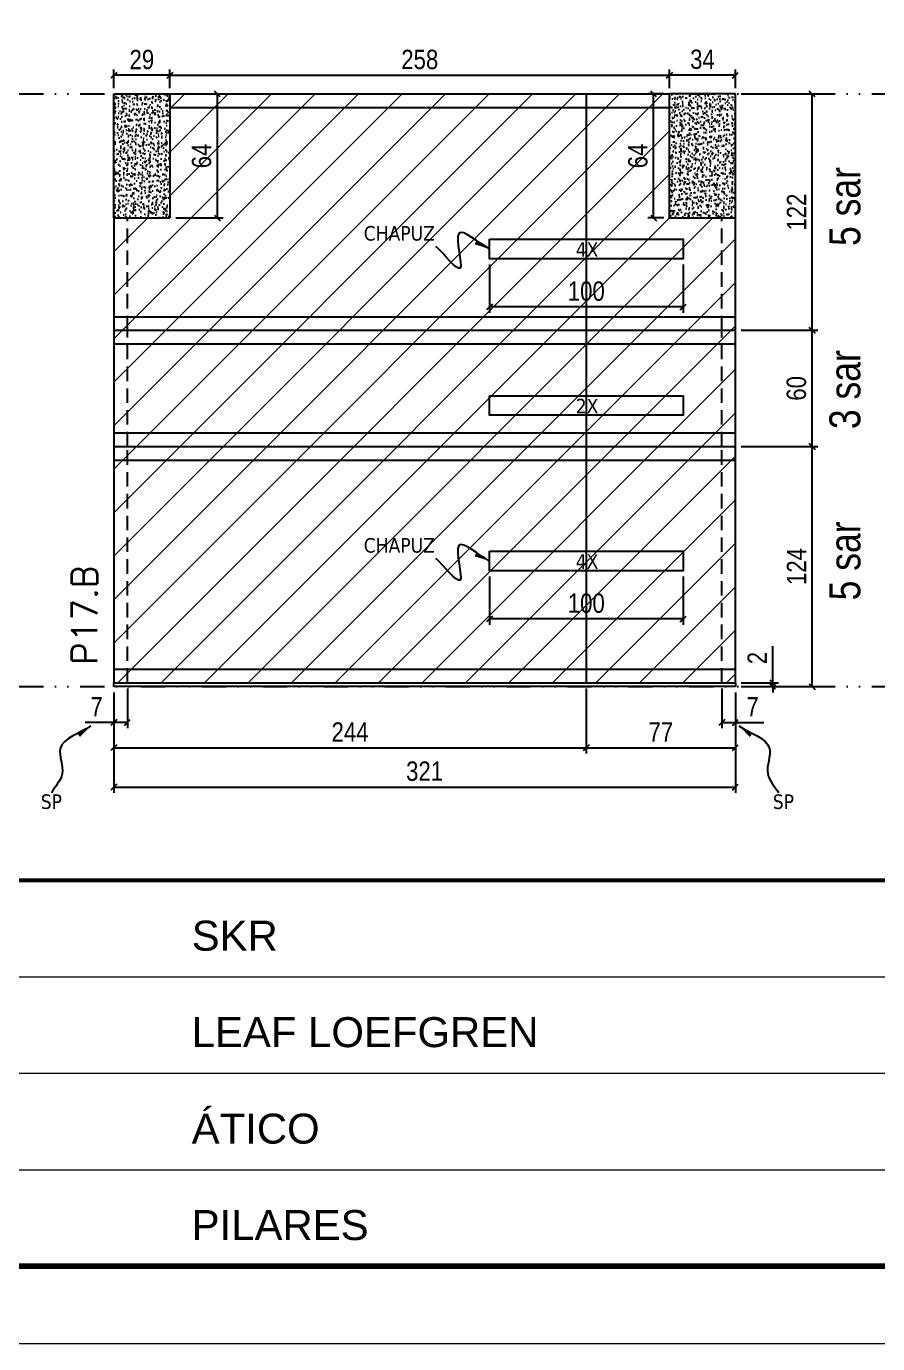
# Model space of a CAD drawing. Extents: x 14400 to 27878, y -21631 to 6985.
# Drawn here: x 15027 to 15466, y -2105 to -1425 of the extents above; entities that cross this region are included whole.
import ezdxf

# ---------------------------------------------------------------- set-up
doc = ezdxf.new("R2010")
doc.units = 0
for name, pattern in [('CONTINUO', [0]), ('DASHED', [0.75, 0.5, -0.25]), ('DIVIDE2', [0.625, 0.25, -0.125, 0, -0.125, 0, -0.125]), ('HIDDEN', [0.375, 0.25, -0.125])]:
    doc.linetypes.add(name, pattern=pattern)
for name, color, linetype in [('COTA', 241, 'Continuous'), ('NOMENCLATURA', 7, 'Continuous'), ('Nível', 160, 'Continuous'), ('Painéis', 200, 'Continuous'), ('SARR_2.2x10', 60, 'Continuous'), ('SARR_2.2x7', 40, 'Continuous'), ('texto', 7, 'Continuous')]:
    doc.layers.add(name, color=color, linetype=linetype)
for name, color, linetype, lineweight in [('Folhas', 255, 'Continuous', 9), ('Hachura', 251, 'Continuous', 9), ('SARRAFO DE PRESSAO', 251, 'DASHED', 9), ('Texto Seção', 7, 'Continuous', 15)]:
    doc.layers.add(name, color=color, linetype=linetype, lineweight=lineweight)
doc.styles.add('ARIAL', font='arial.ttf')
doc.styles.add('ARIAL_NARROW', font='ARIALN.TTF', dxfattribs={"height": 0.2})
doc.styles.add('COTA TECNICA', font='techl___.ttf', dxfattribs={"height": 10})
doc.styles.add('COTA TECNICA-50', font='techl___.ttf', dxfattribs={"height": 10})
doc.styles.add('REGUA-120', font='ROMANS.shx', dxfattribs={"height": 15})
doc.styles.get("Standard").update_dxf_attribs({"font": 'arial.ttf'})
doc.dimstyles.new('COTA PAINEL-50', dxfattribs={"dimtxt": 10, "dimasz": 3, "dimexe": 3, "dimexo": 3, "dimgap": 3, "dimtad": 1, "dimdec": 1, "dimzin": 12, "dimdsep": 46, "dimtxsty": 'COTA TECNICA-50', "dimblk1": 'OBLIQUE', "dimblk2": 'OBLIQUE', "dimsah": 1, "dimcen": 0.9, "dimclrd": 4, "dimclre": 4, "dimclrt": 240, "dimadec": 1, "dimazin": 3, "dimtfac": 1, "dimtdec": 1, "dimtmove": 0, "dimatfit": 3, "dimfxl": 1, "dimtolj": 1, "dimtzin": 12, "dimarcsym": 0})
doc.dimstyles.new('PAINEL', dxfattribs={"dimtxt": 10, "dimasz": 3, "dimexe": 3, "dimexo": 3, "dimgap": 3, "dimtad": 1, "dimdec": 1, "dimzin": 12, "dimdsep": 46, "dimtxsty": 'COTA TECNICA', "dimblk1": 'OBLIQUE', "dimblk2": 'OBLIQUE', "dimsah": 1, "dimcen": 0.9, "dimclrd": 4, "dimclre": 4, "dimclrt": 240, "dimadec": 1, "dimazin": 3, "dimtfac": 1, "dimtdec": 1, "dimtmove": 0, "dimatfit": 3, "dimfxl": 1, "dimtolj": 1, "dimtzin": 12, "dimarcsym": 0})
doc.dimstyles.get("Standard").update_dxf_attribs({"dimtxt": 0.18, "dimasz": 0.18, "dimexe": 0.18, "dimexo": 0.0625, "dimgap": 0.09, "dimtad": 0, "dimtih": 1, "dimtoh": 1, "dimdec": 4, "dimzin": 0, "dimdsep": 46, "dimtxsty": 'Standard', "dimcen": 0.09, "dimadec": 0, "dimazin": 0, "dimtfac": 1, "dimtdec": 4, "dimtofl": 0, "dimtmove": 0, "dimatfit": 3, "dimfxl": 1, "dimtolj": 1, "dimtzin": 0, "dimarcsym": 0})

# ---------------------------------------------------------------- blocks, each defined once
blk = doc.blocks.new('9999999999')
at = {"color": 30, "linetype": 'CONTINUO'}
for p, q in [((98564.56, 34379.64), (99583.98, 34379.64)), ((98564.56, 34329.83), (99487.98, 34329.83)), ((98564.56, 34280.02), (99487.98, 34280.02))]:
    blk.add_line(p, q, dxfattribs=at)
at = {"color": 30, "linetype": 'CONTINUO', "const_width": 2}
blk.add_lwpolyline([(99583.98, 34230.21), (99583.98, 34414.45, 0.414214), (99568.98, 34429.45), (98228.98, 34429.45, 0.414214), (98213.98, 34414.45), (98213.98, 34245.21, 0.414214), (98228.98, 34230.21), (99583.98, 34230.21)], format="xyb", dxfattribs=at)
at = {"layer": 'Folhas'}
blk.add_lwpolyline([(98138.98, 34190.21), (99623.98, 34190.21), (99623.98, 35240.21), (98138.98, 35240.21)], close=True, dxfattribs=at)
at = {"layer": 'Folhas', "color": 30, "const_width": 3}
blk.add_lwpolyline([(98213.98, 34230.21), (99583.98, 34230.21), (99583.98, 35200.21), (98213.98, 35200.21)], close=True, dxfattribs=at)
at = {"color": 7, "linetype": 'Continuous', "ltscale": 5, "style": 'ARIAL'}
for s, height, p in [('SKR', 15.483, (98837.68, 34393.13)), ('LEAF LOEFGREN', 15.4829, (98837.68, 34343.32)), ('ÁTICO', 15.483, (98837.68, 34293.51)), ('PILARES', 15.483, (98837.68, 34243.7))]:
    blk.add_text(s, height=height, dxfattribs=at).set_placement(p)
blk = doc.blocks.new('_Oblique')
at = {"color": 0, "linetype": 'ByBlock', "lineweight": -2}
blk.add_line((-0.5, -0.5), (0.5, 0.5), dxfattribs=at)
blk = doc.blocks.new('*D1795')
at = {"layer": 'COTA', "color": 4, "lineweight": -2, "transparency": 16777216}
for p, q in [((15078.94, -1767.02), (15078.94, -1787.53)), ((15071.94, -1769.02), (15071.94, -1787.53)), ((15071.94, -1784.53), (15057.21, -1784.53)), ((15078.94, -1784.53), (15071.94, -1784.53))]:
    blk.add_line(p, q, dxfattribs=at)
at = {"layer": 'Defpoints', "color": 0, "transparency": 16777216}
for p in [(15071.94, -1766.02), (15078.94, -1764.02), (15071.94, -1784.53)]:
    blk.add_point(p, dxfattribs=at)
at = {"layer": 'COTA', "color": 4, "lineweight": -2, "transparency": 16777216, "xscale": 3, "yscale": 3, "zscale": 3, "rotation": 180}
blk.add_blockref('_Oblique', (15071.94, -1784.53), dxfattribs=at)
at = {"layer": 'COTA', "color": 4, "lineweight": -2, "transparency": 16777216, "xscale": 3, "yscale": 3, "zscale": 3}
blk.add_blockref('_Oblique', (15078.94, -1784.53), dxfattribs=at)
at = {"layer": 'COTA', "color": 240, "transparency": 16777216, "insert": (15063.08, -1776.45), "char_height": 10, "attachment_point": 5, "style": 'COTA TECNICA-50'}
blk.add_mtext('\\A1;7', dxfattribs=at)
blk = doc.blocks.new('*D1796')
at = {"layer": 'COTA', "color": 4, "lineweight": -2, "transparency": 16777216}
for p, q in [((15385.94, -1767.02), (15385.94, -1787.53)), ((15392.94, -1769.02), (15392.94, -1787.53)), ((15385.94, -1784.53), (15392.94, -1784.53)), ((15392.94, -1784.53), (15407.67, -1784.53))]:
    blk.add_line(p, q, dxfattribs=at)
at = {"layer": 'Defpoints', "color": 0, "transparency": 16777216}
for p in [(15385.94, -1764.02), (15392.94, -1766.02), (15392.94, -1784.53)]:
    blk.add_point(p, dxfattribs=at)
at = {"layer": 'COTA', "color": 4, "lineweight": -2, "transparency": 16777216, "xscale": 3, "yscale": 3, "zscale": 3, "rotation": 180}
blk.add_blockref('_Oblique', (15385.94, -1784.53), dxfattribs=at)
at = {"layer": 'COTA', "color": 4, "lineweight": -2, "transparency": 16777216, "xscale": 3, "yscale": 3, "zscale": 3}
blk.add_blockref('_Oblique', (15392.94, -1784.53), dxfattribs=at)
at = {"layer": 'COTA', "color": 240, "transparency": 16777216, "insert": (15401.81, -1776.45), "char_height": 10, "attachment_point": 5, "style": 'COTA TECNICA-50'}
blk.add_mtext('\\A1;7', dxfattribs=at)
blk = doc.blocks.new('*D1797')
at = {"layer": 'COTA', "color": 4, "lineweight": -2, "transparency": 16777216}
for p, q in [((15412.2, -1764.02), (15412.2, -1745.21)), ((15395.94, -1764.02), (15415.2, -1764.02)), ((15395.94, -1766.02), (15415.2, -1766.02)), ((15412.2, -1766.02), (15412.2, -1764.02)), ((15412.2, -1766.02), (15412.2, -1769.02))]:
    blk.add_line(p, q, dxfattribs=at)
at = {"layer": 'Defpoints', "color": 0, "transparency": 16777216}
for p in [(15392.94, -1764.02), (15392.94, -1766.02), (15412.2, -1766.02)]:
    blk.add_point(p, dxfattribs=at)
at = {"layer": 'COTA', "color": 4, "lineweight": -2, "transparency": 16777216, "xscale": 3, "yscale": 3, "zscale": 3}
for p, rotation in [((15412.2, -1764.02), 270), ((15412.2, -1766.02), 90)]:
    blk.add_blockref('_Oblique', p, dxfattribs=dict(at, rotation=rotation))
at = {"layer": 'COTA', "color": 240, "transparency": 16777216, "insert": (15404.2, -1751.27), "char_height": 10, "attachment_point": 5, "rotation": 90, "style": 'COTA TECNICA-50'}
blk.add_mtext('\\A1;2', dxfattribs=at)
blk = doc.blocks.new('*D1798')
at = {"layer": 'COTA', "color": 4, "lineweight": -2, "transparency": 16777216}
for p, q in [((15315.94, -1767.02), (15315.94, -1800.57)), ((15071.94, -1769.02), (15071.94, -1800.57)), ((15071.94, -1797.57), (15315.94, -1797.57))]:
    blk.add_line(p, q, dxfattribs=at)
at = {"layer": 'Defpoints', "color": 0, "transparency": 16777216}
for p in [(15071.94, -1766.02), (15315.94, -1764.02), (15315.94, -1797.57)]:
    blk.add_point(p, dxfattribs=at)
at = {"layer": 'COTA', "color": 4, "lineweight": -2, "transparency": 16777216, "xscale": 3, "yscale": 3, "zscale": 3, "rotation": 180}
blk.add_blockref('_Oblique', (15071.94, -1797.57), dxfattribs=at)
at = {"layer": 'COTA', "color": 4, "lineweight": -2, "transparency": 16777216, "xscale": 3, "yscale": 3, "zscale": 3}
blk.add_blockref('_Oblique', (15315.94, -1797.57), dxfattribs=at)
at = {"layer": 'COTA', "color": 240, "transparency": 16777216, "insert": (15193.94, -1789.5), "char_height": 10, "attachment_point": 5, "style": 'COTA TECNICA-50'}
blk.add_mtext('\\A1;244', dxfattribs=at)
blk = doc.blocks.new('*D1799')
at = {"layer": 'COTA', "color": 4, "lineweight": -2, "transparency": 16777216}
for p, q in [((15315.94, -1767.02), (15315.94, -1800.57)), ((15392.94, -1769.02), (15392.94, -1800.57)), ((15315.94, -1797.57), (15392.94, -1797.57))]:
    blk.add_line(p, q, dxfattribs=at)
at = {"layer": 'Defpoints', "color": 0, "transparency": 16777216}
for p in [(15315.94, -1764.02), (15392.94, -1766.02), (15392.94, -1797.57)]:
    blk.add_point(p, dxfattribs=at)
at = {"layer": 'COTA', "color": 4, "lineweight": -2, "transparency": 16777216, "xscale": 3, "yscale": 3, "zscale": 3, "rotation": 180}
blk.add_blockref('_Oblique', (15315.94, -1797.57), dxfattribs=at)
at = {"layer": 'COTA', "color": 4, "lineweight": -2, "transparency": 16777216, "xscale": 3, "yscale": 3, "zscale": 3}
blk.add_blockref('_Oblique', (15392.94, -1797.57), dxfattribs=at)
at = {"layer": 'COTA', "color": 240, "transparency": 16777216, "insert": (15354.44, -1789.5), "char_height": 10, "attachment_point": 5, "style": 'COTA TECNICA-50'}
blk.add_mtext('\\A1;77', dxfattribs=at)
blk = doc.blocks.new('*D1800')
at = {"layer": 'COTA', "color": 4, "linetype": 'ByBlock', "lineweight": -2, "transparency": 16777216}
for p, q in [((15265.94, -1709.17), (15265.94, -1734.1)), ((15365.94, -1709.17), (15365.94, -1734.1)), ((15365.94, -1731.1), (15265.94, -1731.1))]:
    blk.add_line(p, q, dxfattribs=at)
at = {"layer": 'Defpoints', "color": 0, "linetype": 'ByBlock', "transparency": 16777216}
for p in [(15265.94, -1706.17), (15365.94, -1706.17), (15265.94, -1731.1)]:
    blk.add_point(p, dxfattribs=at)
at = {"layer": 'COTA', "color": 4, "linetype": 'ByBlock', "lineweight": -2, "transparency": 16777216, "xscale": 3, "yscale": 3, "zscale": 3, "rotation": 180}
blk.add_blockref('_Oblique', (15265.94, -1731.1), dxfattribs=at)
at = {"layer": 'COTA', "color": 4, "linetype": 'ByBlock', "lineweight": -2, "transparency": 16777216, "xscale": 3, "yscale": 3, "zscale": 3}
blk.add_blockref('_Oblique', (15365.94, -1731.1), dxfattribs=at)
at = {"layer": 'COTA', "color": 240, "linetype": 'ByBlock', "transparency": 16777216, "insert": (15315.94, -1723), "char_height": 10, "attachment_point": 5, "style": 'COTA TECNICA'}
blk.add_mtext('\\A1;100', dxfattribs=at)
blk = doc.blocks.new('*D1801')
at = {"layer": 'COTA', "color": 4, "lineweight": -2, "transparency": 16777216}
for p, q in [((15395.94, -1642.02), (15435.58, -1642.02)), ((15432.58, -1766.02), (15432.58, -1642.02)), ((15395.94, -1766.02), (15435.58, -1766.02))]:
    blk.add_line(p, q, dxfattribs=at)
at = {"layer": 'Defpoints', "color": 0, "transparency": 16777216}
for p in [(15392.94, -1642.02), (15432.58, -1642.02), (15392.94, -1766.02)]:
    blk.add_point(p, dxfattribs=at)
at = {"layer": 'COTA', "color": 4, "lineweight": -2, "transparency": 16777216, "xscale": 3, "yscale": 3, "zscale": 3}
for p, rotation in [((15432.58, -1642.02), 90), ((15432.58, -1766.02), 270)]:
    blk.add_blockref('_Oblique', p, dxfattribs=dict(at, rotation=rotation))
at = {"layer": 'COTA', "color": 240, "transparency": 16777216, "insert": (15424.51, -1704.02), "char_height": 10, "attachment_point": 5, "rotation": 90, "style": 'COTA TECNICA'}
blk.add_mtext('\\A1;124', dxfattribs=at)
blk = doc.blocks.new('*D1760')
at = {"layer": 'COTA', "color": 4, "lineweight": -2, "transparency": 16777216}
for p, q in [((15071.94, -1769.02), (15071.94, -1820.94)), ((15392.94, -1769.02), (15392.94, -1820.94)), ((15071.94, -1817.94), (15392.94, -1817.94))]:
    blk.add_line(p, q, dxfattribs=at)
at = {"layer": 'Defpoints', "color": 0, "transparency": 16777216}
for p in [(15071.94, -1766.02), (15392.94, -1766.02), (15392.94, -1817.94)]:
    blk.add_point(p, dxfattribs=at)
at = {"layer": 'COTA', "color": 4, "lineweight": -2, "transparency": 16777216, "xscale": 3, "yscale": 3, "zscale": 3, "rotation": 180}
blk.add_blockref('_Oblique', (15071.94, -1817.94), dxfattribs=at)
at = {"layer": 'COTA', "color": 4, "lineweight": -2, "transparency": 16777216, "xscale": 3, "yscale": 3, "zscale": 3}
blk.add_blockref('_Oblique', (15392.94, -1817.94), dxfattribs=at)
at = {"layer": 'COTA', "color": 240, "transparency": 16777216, "insert": (15232.44, -1809.73), "char_height": 10, "attachment_point": 5, "style": 'COTA TECNICA'}
blk.add_mtext('\\A1;321', dxfattribs=at)
blk = doc.blocks.new('*D1802')
at = {"layer": 'COTA', "color": 4, "lineweight": -2, "transparency": 16777216}
for p, q in [((15071.94, -1457.02), (15071.94, -1447.37)), ((15100.94, -1457.02), (15100.94, -1447.37)), ((15100.94, -1450.37), (15071.94, -1450.37))]:
    blk.add_line(p, q, dxfattribs=at)
at = {"layer": 'Defpoints', "color": 0, "transparency": 16777216}
for p in [(15071.94, -1450.37), (15071.94, -1460.02), (15100.94, -1460.02)]:
    blk.add_point(p, dxfattribs=at)
at = {"layer": 'COTA', "color": 4, "lineweight": -2, "transparency": 16777216, "xscale": 3, "yscale": 3, "zscale": 3, "rotation": 180}
blk.add_blockref('_Oblique', (15071.94, -1450.37), dxfattribs=at)
at = {"layer": 'COTA', "color": 4, "lineweight": -2, "transparency": 16777216, "xscale": 3, "yscale": 3, "zscale": 3}
blk.add_blockref('_Oblique', (15100.94, -1450.37), dxfattribs=at)
at = {"layer": 'COTA', "color": 240, "transparency": 16777216, "insert": (15086.44, -1442.28), "char_height": 10, "attachment_point": 5, "style": 'COTA TECNICA'}
blk.add_mtext('\\A1;29', dxfattribs=at)
blk = doc.blocks.new('*D1803')
at = {"layer": 'COTA', "color": 4, "lineweight": -2, "transparency": 16777216}
for p, q in [((15100.94, -1457.02), (15100.94, -1447.37)), ((15358.94, -1457.02), (15358.94, -1447.37)), ((15100.94, -1450.37), (15358.94, -1450.37))]:
    blk.add_line(p, q, dxfattribs=at)
at = {"layer": 'Defpoints', "color": 0, "transparency": 16777216}
for p in [(15358.94, -1450.37), (15100.94, -1460.02), (15358.94, -1460.02)]:
    blk.add_point(p, dxfattribs=at)
at = {"layer": 'COTA', "color": 4, "lineweight": -2, "transparency": 16777216, "xscale": 3, "yscale": 3, "zscale": 3, "rotation": 180}
blk.add_blockref('_Oblique', (15100.94, -1450.37), dxfattribs=at)
at = {"layer": 'COTA', "color": 4, "lineweight": -2, "transparency": 16777216, "xscale": 3, "yscale": 3, "zscale": 3}
blk.add_blockref('_Oblique', (15358.94, -1450.37), dxfattribs=at)
at = {"layer": 'COTA', "color": 240, "transparency": 16777216, "insert": (15229.94, -1442.24), "char_height": 10, "attachment_point": 5, "style": 'COTA TECNICA'}
blk.add_mtext('\\A1;258', dxfattribs=at)
blk = doc.blocks.new('*D1804')
at = {"layer": 'COTA', "color": 4, "lineweight": -2, "transparency": 16777216}
for p, q in [((15358.94, -1457.02), (15358.94, -1447.37)), ((15392.94, -1457.02), (15392.94, -1447.37)), ((15392.94, -1450.37), (15358.94, -1450.37))]:
    blk.add_line(p, q, dxfattribs=at)
at = {"layer": 'Defpoints', "color": 0, "transparency": 16777216}
for p in [(15358.94, -1450.37), (15358.94, -1460.02), (15392.94, -1460.02)]:
    blk.add_point(p, dxfattribs=at)
at = {"layer": 'COTA', "color": 4, "lineweight": -2, "transparency": 16777216, "xscale": 3, "yscale": 3, "zscale": 3, "rotation": 180}
blk.add_blockref('_Oblique', (15358.94, -1450.37), dxfattribs=at)
at = {"layer": 'COTA', "color": 4, "lineweight": -2, "transparency": 16777216, "xscale": 3, "yscale": 3, "zscale": 3}
blk.add_blockref('_Oblique', (15392.94, -1450.37), dxfattribs=at)
at = {"layer": 'COTA', "color": 240, "transparency": 16777216, "insert": (15375.94, -1442.15), "char_height": 10, "attachment_point": 5, "style": 'COTA TECNICA'}
blk.add_mtext('\\A1;34', dxfattribs=at)
blk = doc.blocks.new('*D1808')
at = {"layer": 'COTA', "color": 4, "lineweight": -2, "transparency": 16777216}
for p, q in [((15103.94, -1460.02), (15128.4, -1460.02)), ((15125.4, -1460.02), (15125.4, -1524.02)), ((15103.94, -1524.02), (15128.4, -1524.02))]:
    blk.add_line(p, q, dxfattribs=at)
at = {"layer": 'Defpoints', "color": 0, "transparency": 16777216}
for p in [(15100.94, -1460.02), (15100.94, -1524.02), (15125.4, -1524.02)]:
    blk.add_point(p, dxfattribs=at)
at = {"layer": 'COTA', "color": 4, "lineweight": -2, "transparency": 16777216, "xscale": 3, "yscale": 3, "zscale": 3}
for p, rotation in [((15125.4, -1460.02), 90), ((15125.4, -1524.02), 270)]:
    blk.add_blockref('_Oblique', p, dxfattribs=dict(at, rotation=rotation))
at = {"layer": 'COTA', "color": 240, "transparency": 16777216, "insert": (15117.3, -1492.02), "char_height": 10, "attachment_point": 5, "rotation": 90, "style": 'COTA TECNICA'}
blk.add_mtext('\\A1;64', dxfattribs=at)
blk = doc.blocks.new('*D1809')
at = {"layer": 'COTA', "color": 4, "lineweight": -2, "transparency": 16777216}
for p, q in [((15355.94, -1460.02), (15347.72, -1460.02)), ((15350.72, -1524.02), (15350.72, -1460.02)), ((15355.94, -1524.02), (15347.72, -1524.02))]:
    blk.add_line(p, q, dxfattribs=at)
at = {"layer": 'Defpoints', "color": 0, "transparency": 16777216}
for p in [(15350.72, -1460.02), (15358.94, -1460.02), (15358.94, -1524.02)]:
    blk.add_point(p, dxfattribs=at)
at = {"layer": 'COTA', "color": 4, "lineweight": -2, "transparency": 16777216, "xscale": 3, "yscale": 3, "zscale": 3}
for p, rotation in [((15350.72, -1460.02), 90), ((15350.72, -1524.02), 270)]:
    blk.add_blockref('_Oblique', p, dxfattribs=dict(at, rotation=rotation))
at = {"layer": 'COTA', "color": 240, "transparency": 16777216, "insert": (15342.62, -1492.02), "char_height": 10, "attachment_point": 5, "rotation": 90, "style": 'COTA TECNICA'}
blk.add_mtext('\\A1;64', dxfattribs=at)
blk = doc.blocks.new('*D1814')
at = {"layer": 'COTA', "color": 4, "lineweight": -2, "transparency": 16777216}
for p, q in [((15395.94, -1582.02), (15435.58, -1582.02)), ((15432.58, -1642.02), (15432.58, -1582.02)), ((15395.94, -1642.02), (15435.58, -1642.02))]:
    blk.add_line(p, q, dxfattribs=at)
at = {"layer": 'Defpoints', "color": 0, "transparency": 16777216}
for p in [(15392.94, -1582.02), (15432.58, -1582.02), (15392.94, -1642.02)]:
    blk.add_point(p, dxfattribs=at)
at = {"layer": 'COTA', "color": 4, "lineweight": -2, "transparency": 16777216, "xscale": 3, "yscale": 3, "zscale": 3}
for p, rotation in [((15432.58, -1582.02), 90), ((15432.58, -1642.02), 270)]:
    blk.add_blockref('_Oblique', p, dxfattribs=dict(at, rotation=rotation))
at = {"layer": 'COTA', "color": 240, "transparency": 16777216, "insert": (15424.48, -1612.02), "char_height": 10, "attachment_point": 5, "rotation": 90, "style": 'COTA TECNICA'}
blk.add_mtext('\\A1;60', dxfattribs=at)
blk = doc.blocks.new('*D1815')
at = {"layer": 'COTA', "color": 4, "lineweight": -2, "transparency": 16777216}
for p, q in [((15395.94, -1460.02), (15435.58, -1460.02)), ((15432.58, -1582.02), (15432.58, -1460.02)), ((15395.94, -1582.02), (15435.58, -1582.02))]:
    blk.add_line(p, q, dxfattribs=at)
at = {"layer": 'Defpoints', "color": 0, "transparency": 16777216}
for p in [(15392.94, -1460.02), (15432.58, -1460.02), (15392.94, -1582.02)]:
    blk.add_point(p, dxfattribs=at)
at = {"layer": 'COTA', "color": 4, "lineweight": -2, "transparency": 16777216, "xscale": 3, "yscale": 3, "zscale": 3}
for p, rotation in [((15432.58, -1460.02), 90), ((15432.58, -1582.02), 270)]:
    blk.add_blockref('_Oblique', p, dxfattribs=dict(at, rotation=rotation))
at = {"layer": 'COTA', "color": 240, "transparency": 16777216, "insert": (15424.52, -1521.02), "char_height": 10, "attachment_point": 5, "rotation": 90, "style": 'COTA TECNICA'}
blk.add_mtext('\\A1;122', dxfattribs=at)
blk = doc.blocks.new('*D1816')
at = {"layer": 'COTA', "color": 4, "linetype": 'ByBlock', "lineweight": -2, "transparency": 16777216}
for p, q in [((15265.94, -1548.05), (15265.94, -1572.98)), ((15365.94, -1548.05), (15365.94, -1572.98)), ((15365.94, -1569.98), (15265.94, -1569.98))]:
    blk.add_line(p, q, dxfattribs=at)
at = {"layer": 'Defpoints', "color": 0, "linetype": 'ByBlock', "transparency": 16777216}
for p in [(15265.94, -1545.05), (15365.94, -1545.05), (15265.94, -1569.98)]:
    blk.add_point(p, dxfattribs=at)
at = {"layer": 'COTA', "color": 4, "linetype": 'ByBlock', "lineweight": -2, "transparency": 16777216, "xscale": 3, "yscale": 3, "zscale": 3, "rotation": 180}
blk.add_blockref('_Oblique', (15265.94, -1569.98), dxfattribs=at)
at = {"layer": 'COTA', "color": 4, "linetype": 'ByBlock', "lineweight": -2, "transparency": 16777216, "xscale": 3, "yscale": 3, "zscale": 3}
blk.add_blockref('_Oblique', (15365.94, -1569.98), dxfattribs=at)
at = {"layer": 'COTA', "color": 240, "linetype": 'ByBlock', "transparency": 16777216, "insert": (15315.94, -1561.88), "char_height": 10, "attachment_point": 5, "style": 'COTA TECNICA'}
blk.add_mtext('\\A1;100', dxfattribs=at)

msp = doc.modelspace()

# ---------------------------------------------------------------- hatches: boundary and pattern name
at = {"layer": 'COTA'}
h = msp.add_hatch(dxfattribs=at)
h.set_pattern_fill('AR-CONC', color=256, scale=0.03)
h.set_pattern_definition([(50, (-1598.5, -2422.15), (5.4655401, -0.4781726), [0.5715, -6.2865]), (355, (-1598.5, -2422.15), (-1.0573026, 5.7317054), [0.4572, -5.0292175]), (100.451445, (-1598.0445, -2422.19), (4.4082374, 5.2535326), [0.4857003, -5.3427073]), (46.1842, (-1598.5, -2420.626), (8.1323712, -1.2612698), [0.85725, -9.42975]), (96.63556, (-1597.822, -2420.731), (7.122124, 7.4227837), [0.7285507, -8.0140682]), (351.18415, (-1598.5, -2420.626), (7.122124, 7.4227837), [0.685799, -7.543792]), (21, (-1597.738, -2421.007), (4.5484317, -3.067956), [0.5715, -6.2865]), (326, (-1597.738, -2421.007), (1.8540609, 5.525639), [0.4572, -5.0292]), (71.451445, (-1597.359, -2421.263), (6.4024926, 2.457683), [0.4857003, -5.3426981]), (37.5, (-1598.5, -2422.1502), (0.0926581, 2.53665117), [0, -4.96824, 0, -5.1054, 0, -5.04825]), (7.5, (-1598.5, -2422.1502), (2.00458988, 3.00541724), [0, -2.91084, 0, -4.85394, 0, -1.92405]), (327.5, (-1600.1993, -2422.1502), (4.06771786, -0.17186232), [0, -1.905, 0, -5.9436, 0, -7.8867]), (317.5, (-1600.9613, -2422.1502), (4.44387544, 0.7627947), [0, -2.4765, 0, -3.94716, 0, -5.6007])])
h.paths.add_polyline_path([(15100.941, -1460.015), (15071.941, -1460.015), (15071.941, -1524.015), (15100.941, -1524.015)])
h = msp.add_hatch(dxfattribs=at)
h.set_pattern_fill('AR-CONC', color=256, scale=0.03)
h.set_pattern_definition([(50, (-1608.5, -2422.15), (5.4655401, -0.4781726), [0.5715, -6.2865]), (355, (-1608.5, -2422.15), (-1.0573026, 5.7317054), [0.4572, -5.0292175]), (100.451445, (-1608.0445, -2422.19), (4.4082374, 5.2535326), [0.4857003, -5.3427073]), (46.1842, (-1608.5, -2420.626), (8.1323712, -1.2612698), [0.85725, -9.42975]), (96.63556, (-1607.822, -2420.731), (7.122124, 7.4227837), [0.7285507, -8.0140682]), (351.18415, (-1608.5, -2420.626), (7.122124, 7.4227837), [0.685799, -7.543792]), (21, (-1607.738, -2421.007), (4.5484317, -3.067956), [0.5715, -6.2865]), (326, (-1607.738, -2421.007), (1.8540609, 5.525639), [0.4572, -5.0292]), (71.451445, (-1607.359, -2421.263), (6.4024926, 2.457683), [0.4857003, -5.3426981]), (37.5, (-1608.5, -2422.1502), (0.0926581, 2.53665117), [0, -4.96824, 0, -5.1054, 0, -5.04825]), (7.5, (-1608.5, -2422.1502), (2.00458988, 3.00541724), [0, -2.91084, 0, -4.85394, 0, -1.92405]), (327.5, (-1610.1993, -2422.1502), (4.06771786, -0.17186232), [0, -1.905, 0, -5.9436, 0, -7.8867]), (317.5, (-1610.9613, -2422.1502), (4.44387544, 0.7627947), [0, -2.4765, 0, -3.94716, 0, -5.6007])])
h.paths.add_polyline_path([(15358.941, -1524.015), (15392.941, -1524.015), (15392.941, -1460.015), (15358.941, -1460.015)])
at = {"layer": 'Hachura'}
h = msp.add_hatch(dxfattribs=at)
h.set_pattern_fill('ANSI31', color=256, scale=5)
h.paths.add_polyline_path([(14816.645, -1474.015), (14572.645, -1474.015), (14572.645, -1596.015), (14816.645, -1596.015)])
h.paths.add_polyline_path([(14893.645, -1524.015), (14859.645, -1524.015), (14859.645, -1474.015), (14816.645, -1474.015), (14816.645, -1596.015), (14893.645, -1596.015)])
h.paths.add_polyline_path([(14893.645, -1596.015), (14816.645, -1596.015), (14816.645, -1642.015), (14893.645, -1642.015)])
h.paths.add_polyline_path([(14816.645, -1596.015), (14572.645, -1596.015), (14572.645, -1642.015), (14816.645, -1642.015)])
h.paths.add_polyline_path([(14816.645, -1642.015), (14572.645, -1642.015), (14572.645, -1764.015), (14816.645, -1764.015)])
h.paths.add_polyline_path([(14893.645, -1642.015), (14816.645, -1642.015), (14816.645, -1764.015), (14893.645, -1764.015)])
h.paths.add_polyline_path([(15315.941, -1642.015), (15071.941, -1642.015), (15071.941, -1764.015), (15315.941, -1764.015)])
h.paths.add_polyline_path([(15315.941, -1582.015), (15071.941, -1582.015), (15071.941, -1642.015), (15315.941, -1642.015)])
h.paths.add_polyline_path([(15315.941, -1460.015), (15100.941, -1460.015), (15100.941, -1524.015), (15071.941, -1524.015), (15071.941, -1582.015), (15315.941, -1582.015)])
h.paths.add_polyline_path([(15392.941, -1524.015), (15358.941, -1524.015), (15358.941, -1460.015), (15315.941, -1460.015), (15315.941, -1582.015), (15392.941, -1582.015)])
h.paths.add_polyline_path([(15392.941, -1582.015), (15315.941, -1582.015), (15315.941, -1642.015), (15392.941, -1642.015)])
h.paths.add_polyline_path([(15392.941, -1642.015), (15315.941, -1642.015), (15315.941, -1764.015), (15392.941, -1764.015)])
h.paths.add_polyline_path([(15578.548, -1524.015), (15559.548, -1524.015), (15559.548, -1764.015), (15578.548, -1764.015)])
h.paths.add_polyline_path([(15731.464, -1524.015), (15712.464, -1524.015), (15712.464, -1764.015), (15731.464, -1764.015)])

# ---------------------------------------------------------------- linework, layer by layer
at = {"layer": 'COTA'}
for p, q in [((15071.941, -1524.015), (15071.941, -1460.015)), ((15071.941, -1460.015), (15100.941, -1460.015)), ((15392.941, -1460.015), (15358.941, -1460.015)), ((15392.941, -1524.015), (15392.941, -1460.015))]:
    msp.add_line(p, q, dxfattribs=at)
at = {"layer": 'Nível', "color": 4, "linetype": 'DIVIDE2', "ltscale": 50}
for p, q in [((14488.467, -1460.015), (15858.467, -1460.015)), ((14488.467, -1766.015), (15858.467, -1766.015))]:
    msp.add_line(p, q, dxfattribs=at)
at = {"layer": 'Painéis'}
for p, q in [((15100.941, -1460.015), (15358.941, -1460.015)), ((15100.941, -1460.015), (15100.941, -1524.015)), ((15315.941, -1460.015), (15315.941, -1764.015)), ((15358.941, -1524.015), (15358.941, -1460.015)), ((15071.941, -1524.015), (15071.941, -1764.015)), ((15071.941, -1524.015), (15100.941, -1524.015)), ((15358.941, -1524.015), (15392.941, -1524.015)), ((15392.941, -1764.015), (15392.941, -1524.015)), ((15071.941, -1582.015), (15392.941, -1582.015)), ((15071.941, -1642.015), (15392.941, -1642.015))]:
    msp.add_line(p, q, dxfattribs=at)
msp.add_lwpolyline([(15392.941, -1766.015), (15071.941, -1766.015), (15071.941, -1764.015), (15392.941, -1764.015)], close=True, dxfattribs=at)
at = {"layer": 'SARR_2.2x10'}
for points in [[(15265.941, -1535.054), (15365.941, -1535.054), (15365.941, -1545.054), (15265.941, -1545.054)], [(15265.941, -1615.89), (15365.941, -1615.89), (15365.941, -1625.89), (15265.941, -1625.89)], [(15265.941, -1696.172), (15365.941, -1696.172), (15365.941, -1706.172), (15265.941, -1706.172)]]:
    msp.add_lwpolyline(points, close=True, dxfattribs=at)
at = {"layer": 'SARR_2.2x7'}
for p, q in [((15100.941, -1467.015), (15358.941, -1467.015)), ((15071.941, -1575.015), (15315.941, -1575.015)), ((15315.941, -1575.015), (15392.941, -1575.015)), ((15071.941, -1589.015), (15315.941, -1589.015)), ((15315.941, -1589.015), (15392.941, -1589.015)), ((15071.941, -1635.015), (15315.941, -1635.015)), ((15315.941, -1635.015), (15392.941, -1635.015)), ((15071.941, -1649.015), (15315.941, -1649.015)), ((15315.941, -1649.015), (15392.941, -1649.015)), ((15071.941, -1757.015), (15315.941, -1757.015)), ((15315.941, -1757.015), (15392.941, -1757.015))]:
    msp.add_line(p, q, dxfattribs=at)
at = {"layer": 'SARR_2.2x7', "linetype": 'HIDDEN', "ltscale": 30}
for p, q in [((15078.941, -1582.015), (15078.941, -1524.015)), ((15385.941, -1582.015), (15385.941, -1524.015)), ((15078.941, -1642.015), (15078.941, -1582.015)), ((15385.941, -1642.015), (15385.941, -1582.015)), ((15078.941, -1764.015), (15078.941, -1642.015)), ((15385.941, -1764.015), (15385.941, -1642.015))]:
    msp.add_line(p, q, dxfattribs=at)

# ---------------------------------------------------------------- block references
at = {"layer": 'SARRAFO DE PRESSAO', "color": 6, "linetype": 'ByBlock'}
msp.add_blockref('9999999999', (-83725.511, -36295.504), dxfattribs=at)

# ---------------------------------------------------------------- texts
at = {"layer": 'NOMENCLATURA', "style": 'ARIAL_NARROW'}
for s, p in [('5 sar', (15457.458, -1538.496)), ('3 sar', (15457.458, -1633.05)), ('5 sar', (15457.458, -1721.496))]:
    msp.add_text(s, height=16, rotation=90, dxfattribs=at).set_placement(p)
at = {"layer": 'texto', "color": 0, "char_height": 7.5, "attachment_point": 5}
for s, insert in [('{\\fTahoma|b0|i0|c0|p34;\\C4;CHAPUZ}', (15219.39, -1532.039)), ('{\\fTahoma|b0|i0|c0|p34;\\C4;4X}', (15316.333, -1540.346)), ('{\\fTahoma|b0|i0|c0|p34;\\C4;2X}', (15316.333, -1621.183)), ('{\\fTahoma|b0|i0|c0|p34;\\C4;CHAPUZ}', (15219.39, -1693.157)), ('{\\fTahoma|b0|i0|c0|p34;\\C4;4X}', (15316.333, -1701.465)), ('{\\fTahoma|b0|i0|c0|p34;\\C4;SP}', (15039.693, -1825.506)), ('{\\fTahoma|b0|i0|c0|p34;\\C4;SP}', (15417.718, -1825.506))]:
    msp.add_mtext(s, dxfattribs=dict(at, insert=insert))
at = {"layer": 'Texto Seção', "insert": (15063.321, -1754.764), "char_height": 13, "width": 285.32988, "attachment_point": 7, "rotation": 90, "style": 'REGUA-120'}
msp.add_mtext('P17.B', dxfattribs=at)

# ---------------------------------------------------------------- dimensions: what is measured, and where the dimension line sits
at = {"layer": 'COTA'}
for base, p1, p2, dimstyle, picture, middle in [((15071.941, -1450.371), (15100.941, -1460.015), (15071.941, -1460.015), 'PAINEL', '*D1802', (15086.441, -1442.284)), ((15358.941, -1450.371), (15100.941, -1460.015), (15358.941, -1460.015), 'PAINEL', '*D1803', (15229.941, -1442.24)), ((15358.941, -1450.371), (15392.941, -1460.015), (15358.941, -1460.015), 'PAINEL', '*D1804', (15375.941, -1442.152)), ((15315.941, -1797.571), (15071.941, -1766.015), (15315.941, -1764.015), 'COTA PAINEL-50', '*D1798', (15193.941, -1789.498)), ((15392.941, -1817.945), (15071.941, -1766.015), (15392.941, -1766.015), 'PAINEL', '*D1760', (15232.441, -1809.726)), ((15392.941, -1797.571), (15315.941, -1764.015), (15392.941, -1766.015), 'COTA PAINEL-50', '*D1799', (15354.441, -1789.498)), ((15392.941, -1784.525), (15385.941, -1764.015), (15392.941, -1766.015), 'COTA PAINEL-50', '*D1796', (15401.806, -1776.452))]:
    dim = msp.add_linear_dim(base=base, p1=p1, p2=p2, dimstyle=dimstyle, dxfattribs=at)
    dim.commit()
    dim.dimension.update_dxf_attribs({"geometry": picture, "text_midpoint": middle})
for base, p1, p2, angle, dimstyle, picture, middle in [((15125.398, -1524.015), (15100.941, -1460.015), (15100.941, -1524.015), 90, 'PAINEL', '*D1808', (15117.296, -1492.015)), ((15350.725, -1460.015), (15358.941, -1524.015), (15358.941, -1460.015), 90, 'PAINEL', '*D1809', (15342.622, -1492.015)), ((15432.582, -1582.015), (15392.941, -1642.015), (15392.941, -1582.015), 90, 'PAINEL', '*D1814', (15424.48, -1612.015)), ((15432.582, -1642.015), (15392.941, -1766.015), (15392.941, -1642.015), 90, 'PAINEL', '*D1801', (15424.509, -1704.015)), ((15071.941, -1784.525), (15078.941, -1764.015), (15071.941, -1766.015), 180, 'COTA PAINEL-50', '*D1795', (15063.075, -1776.452))]:
    dim = msp.add_linear_dim(base=base, p1=p1, p2=p2, angle=angle, dimstyle=dimstyle, dxfattribs=at)
    dim.commit()
    dim.dimension.update_dxf_attribs({"geometry": picture, "text_midpoint": middle})
dim = msp.add_linear_dim(base=(15432.582, -1460.015), p1=(15392.941, -1582.015), p2=(15392.941, -1460.015), angle=90, dimstyle='PAINEL', override={"dimtmove": 1}, dxfattribs=at)
dim.commit()
dim.dimension.update_dxf_attribs({"geometry": '*D1815', "text_midpoint": (15424.524, -1521.015)})
at = {"layer": 'COTA', "linetype": 'ByBlock'}
for base, p1, p2, picture, middle in [((15265.941, -1569.981), (15365.941, -1545.054), (15265.941, -1545.054), '*D1816', (15315.941, -1561.878)), ((15265.941, -1731.099), (15365.941, -1706.172), (15265.941, -1706.172), '*D1800', (15315.941, -1722.997))]:
    dim = msp.add_linear_dim(base=base, p1=p1, p2=p2, dimstyle='PAINEL', dxfattribs=at)
    dim.commit()
    dim.dimension.update_dxf_attribs({"geometry": picture, "text_midpoint": middle})
at = {"layer": 'COTA'}
dim = msp.add_linear_dim(base=(15412.199, -1766.015), p1=(15392.941, -1764.015), p2=(15392.941, -1766.015), angle=90, dimstyle='COTA PAINEL-50', dxfattribs=at)
dim.commit()
dim.dimension.update_dxf_attribs({"geometry": '*D1797', "text_midpoint": (15412.199, -1751.268), "dimtype": 160})

# ---------------------------------------------------------------- leaders
at = {"layer": 'COTA', "path_type": 1}
for points in [[(15265.941, -1540.054), (15250.156, -1532.039), (15250.741, -1549.908), (15238.308, -1538.767)], [(15265.941, -1701.172), (15250.156, -1693.157), (15250.741, -1711.027), (15238.308, -1699.885)], [(15060.112, -1786.196), (15044.327, -1798.031), (15045.252, -1811.037), (15039.699, -1820.819)], [(15394.77, -1786.196), (15410.555, -1798.031), (15409.63, -1811.037), (15415.183, -1820.819)]]:
    msp.add_leader(points, dimstyle='Standard', override={"dimasz": 8}, dxfattribs=at)

doc.saveas('drawing.dxf')
